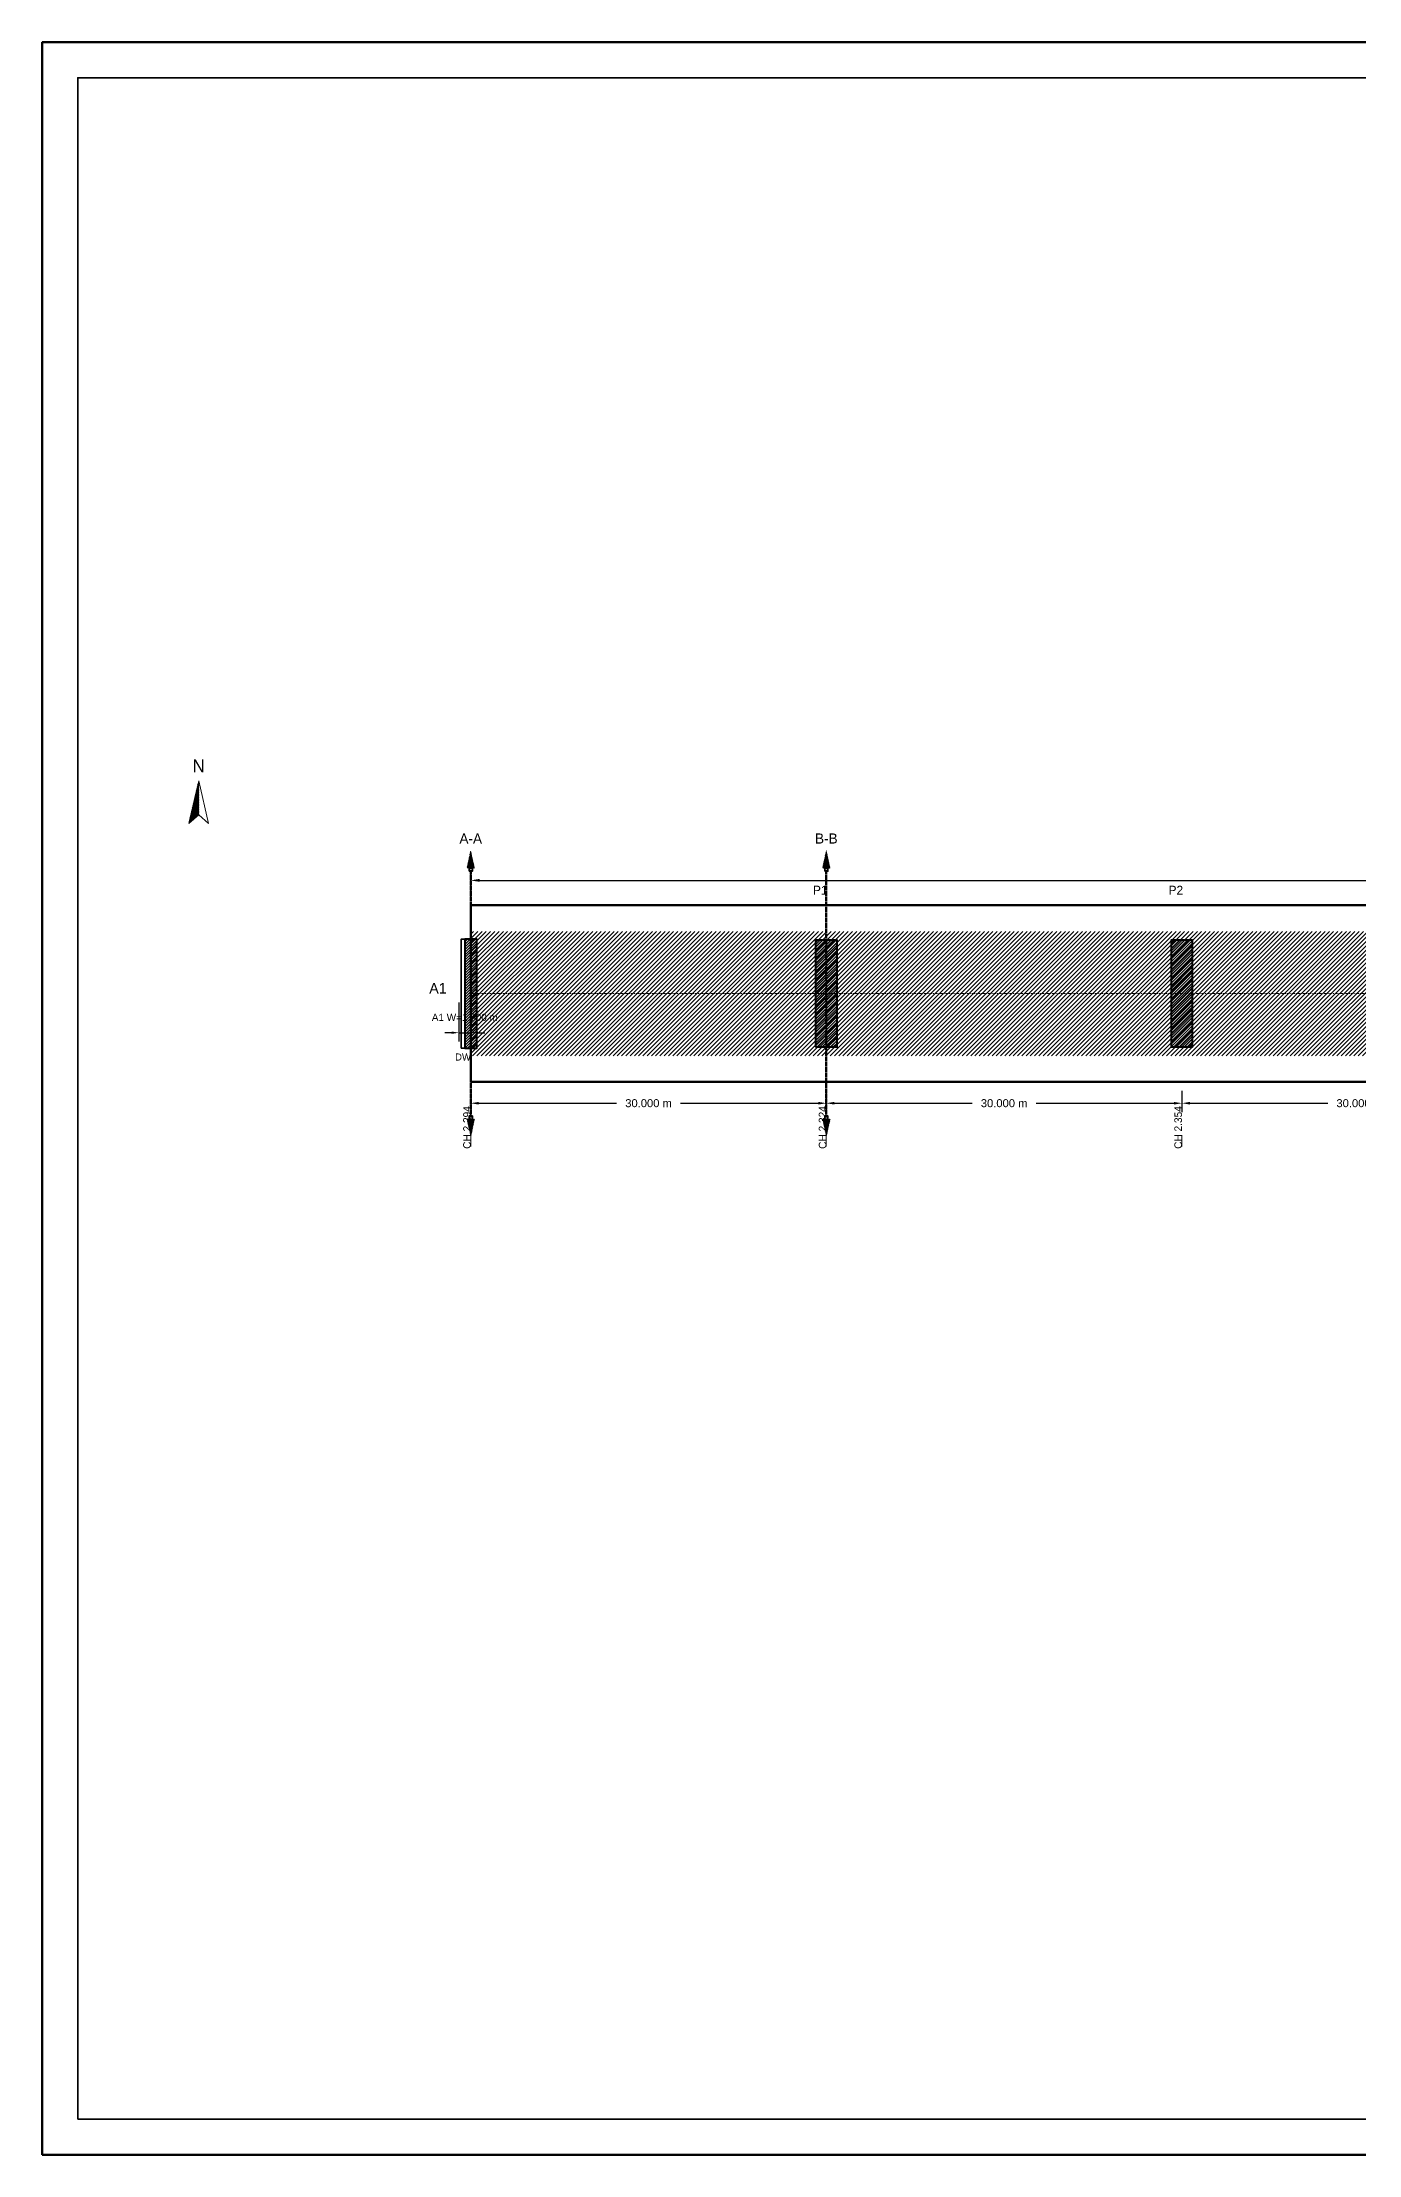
# Model space of a CAD drawing. Header units: metres. Extents: x 0 to 841, y 0 to 594.
# Drawn here: x 0 to 370, y 0 to 594 of the extents above; entities that cross this region are included whole.
import ezdxf
from ezdxf.enums import TextEntityAlignment as Align

# ---------------------------------------------------------------- set-up
doc = ezdxf.new("R2010")
doc.units = ezdxf.units.M
doc.linetypes.add('CENTER', pattern=[1.5, 0.75, -0.25, 0.25, -0.25])
doc.linetypes.add('DASHED', pattern=[0.5, 0.375, -0.125])
for name, color, linetype, lineweight in [('BORDER-INNER', 7, 'Continuous', 35), ('BORDER-OUTER', 7, 'Continuous', 70), ('CIVIL-CHAINAGE', 7, 'Continuous', 18), ('DIM-CHAINAGE', 3, 'Continuous', 18), ('DIM-LINEAR', 3, 'Continuous', 18), ('STRUC-CENTRE', 6, 'CENTER', 18), ('STRUC-HATCHING', 8, 'Continuous', 18), ('STRUC-OUTLINE', 1, 'Continuous', 50), ('STRUC-SECTION', 2, 'Continuous', 35), ('SUB-ABUT', 3, 'Continuous', 35), ('SUB-DIRT-WALL', 3, 'Continuous', 35), ('SUB-PIER', 2, 'Continuous', 35), ('SUPER-DECK', 2, 'Continuous', 50), ('SYM-NORTHARROW', 7, 'Continuous', 18), ('TEXT-GENERAL', 7, 'Continuous', 18), ('TEXT-HEADER', 7, 'Continuous', 25), ('TEXT-SPEC', 7, 'Continuous', 13)]:
    doc.layers.add(name, color=color, linetype=linetype, lineweight=lineweight)
doc.styles.add('BRIDGE_STD', font='Arial.ttf')
doc.dimstyles.new('pmb100', dxfattribs={"dimtxt": 2.5, "dimasz": 0.9375, "dimexe": 2.5, "dimexo": 2.5, "dimtad": 0, "dimtih": 1, "dimdec": 0, "dimtxsty": 'BRIDGE_STD', "dimcen": 2.5, "dimazin": 3, "dimtfac": 1, "dimtmove": 0, "dimatfit": 3})

msp = doc.modelspace()

# ---------------------------------------------------------------- hatches: boundary and pattern name
at = {"layer": 'STRUC-HATCHING'}
h = msp.add_hatch(dxfattribs=at)
h.set_pattern_fill('ANSI31', scale=0.2666667)
h.paths.add_polyline_path([(120.5, 309), (720.5, 309), (720.5, 344), (120.5, 344)])
at = {"layer": 'STRUC-SECTION'}
h = msp.add_hatch(dxfattribs=at)
h.set_pattern_fill('SOLID')
h.paths.add_polyline_path([(119.45, 361.78), (121.55, 361.78), (120.5, 366.58)])
h = msp.add_hatch(dxfattribs=at)
h.set_pattern_fill('SOLID')
h.paths.add_polyline_path([(219.45, 361.78), (221.55, 361.78), (220.5, 366.58)])
h = msp.add_hatch(dxfattribs=at)
h.set_pattern_fill('SOLID')
h.paths.add_polyline_path([(119.45, 291.22), (121.55, 291.22), (120.5, 286.42)])
h = msp.add_hatch(dxfattribs=at)
h.set_pattern_fill('SOLID')
h.paths.add_polyline_path([(219.45, 291.22), (221.55, 291.22), (220.5, 286.42)])
at = {"layer": 'SUB-ABUT'}
h = msp.add_hatch(dxfattribs=at)
h.set_pattern_fill('ANSI31', scale=0.1666667)
h.paths.add_polyline_path([(118.83, 311.17), (122.17, 311.17), (122.17, 341.83), (118.83, 341.83)])
at = {"layer": 'SUB-PIER'}
h = msp.add_hatch(dxfattribs=at)
h.set_pattern_fill('ANSI31', scale=0.1666667)
h.paths.add_polyline_path([(217.5, 311.5), (223.5, 311.5), (223.5, 341.5), (217.5, 341.5)])
h = msp.add_hatch(dxfattribs=at)
h.set_pattern_fill('ANSI31', scale=0.1666667)
h.paths.add_polyline_path([(317.5, 311.5), (323.5, 311.5), (323.5, 341.5), (317.5, 341.5)])
at = {"layer": 'SYM-NORTHARROW'}
h = msp.add_hatch(dxfattribs=at)
h.set_pattern_fill('SOLID')
h.paths.add_polyline_path([(44, 386.33), (41.2, 374.33), (44, 376.73)])

# ---------------------------------------------------------------- linework, layer by layer
at = {"layer": 'BORDER-INNER'}
msp.add_lwpolyline([(10, 10), (831, 10), (831, 584), (10, 584), (10, 10)], dxfattribs=at)
at = {"layer": 'BORDER-OUTER'}
msp.add_lwpolyline([(0, 0), (841, 0), (841, 594), (0, 594), (0, 0)], dxfattribs=at)
at = {"layer": 'CIVIL-CHAINAGE'}
for p, q in [((120.5, 286.67), (120.5, 283.48)), ((220.5, 286.67), (220.5, 283.48)), ((320.5, 286.67), (320.5, 283.48))]:
    msp.add_line(p, q, dxfattribs=at)
at = {"layer": 'STRUC-CENTRE'}
msp.add_line((120.5, 326.5), (720.5, 326.5), dxfattribs=at)
at = {"layer": 'STRUC-OUTLINE', "lineweight": 50}
msp.add_lwpolyline([(120.5, 301.67), (120.5, 351.33), (720.5, 351.33), (720.5, 301.67), (120.5, 301.67)], dxfattribs=at)
at = {"layer": 'STRUC-SECTION', "color": 1, "linetype": 'DASHED', "lineweight": 50}
for p, q in [((120.5, 361.33), (120.5, 291.67)), ((220.5, 361.33), (220.5, 291.67))]:
    msp.add_line(p, q, dxfattribs=at)
at = {"layer": 'STRUC-SECTION', "color": 1}
for points in [[(120.05, 360.88), (120.95, 360.88), (120.95, 361.78), (120.05, 361.78), (120.05, 360.88)], [(220.05, 360.88), (220.95, 360.88), (220.95, 361.78), (220.05, 361.78), (220.05, 360.88)], [(120.05, 291.22), (120.95, 291.22), (120.95, 292.12), (120.05, 292.12), (120.05, 291.22)], [(220.05, 291.22), (220.95, 291.22), (220.95, 292.12), (220.05, 292.12), (220.05, 291.22)]]:
    msp.add_lwpolyline(points, dxfattribs=at)
at = {"layer": 'SUB-ABUT', "lineweight": 40}
msp.add_lwpolyline([(118.83, 311.17), (122.17, 311.17), (122.17, 341.83), (118.83, 341.83), (118.83, 311.17)], dxfattribs=at)
at = {"layer": 'SUB-DIRT-WALL', "lineweight": 35}
msp.add_lwpolyline([(117.83, 311.17), (118.83, 311.17), (118.83, 341.83), (117.83, 341.83), (117.83, 311.17)], dxfattribs=at)
at = {"layer": 'SUB-PIER', "lineweight": 40}
for points in [[(217.5, 311.5), (223.5, 311.5), (223.5, 341.5), (217.5, 341.5), (217.5, 311.5)], [(317.5, 311.5), (323.5, 311.5), (323.5, 341.5), (317.5, 341.5), (317.5, 311.5)]]:
    msp.add_lwpolyline(points, dxfattribs=at)
at = {"layer": 'SUPER-DECK', "lineweight": 30}
msp.add_lwpolyline([(120.5, 301.67), (120.5, 351.33), (720.5, 351.33), (720.5, 301.67), (120.5, 301.67)], dxfattribs=at)
at = {"layer": 'SYM-NORTHARROW'}
msp.add_lwpolyline([(44, 386.33), (41.2, 374.33), (44, 376.73), (46.8, 374.33), (44, 386.33)], dxfattribs=at)

# ---------------------------------------------------------------- texts
at = {"layer": 'DIM-CHAINAGE'}
for s, p in [('CH 2.294', (120.5, 282.84)), ('CH 2.324', (220.5, 282.84)), ('CH 2.354', (320.5, 282.84))]:
    msp.add_text(s, height=2.125, rotation=90, dxfattribs=at).set_placement(p)
at = {"layer": 'SYM-NORTHARROW'}
msp.add_text('N', height=3.6, dxfattribs=at).set_placement((44, 388.73), align=Align.CENTER)
at = {"layer": 'TEXT-GENERAL'}
for s, height, p in [('P1', 2.5, (216.75, 354.33)), ('P2', 2.5, (316.75, 354.33)), ('A1', 3, (108.83, 326.5))]:
    msp.add_text(s, height=height, dxfattribs=at).set_placement(p)
at = {"layer": 'TEXT-HEADER', "color": 1}
for s, p in [('A-A', (120.5, 368.68)), ('B-B', (220.5, 368.68))]:
    msp.add_text(s, height=2.85, dxfattribs=at).set_placement(p, align=Align.CENTER)
at = {"layer": 'TEXT-SPEC'}
msp.add_text('DW', height=2, dxfattribs=at).set_placement((118.33, 307.67), align=Align.CENTER)

# ---------------------------------------------------------------- dimensions: what is measured, and where the dimension line sits
at = {"layer": 'DIM-LINEAR'}
for base, p1, p2, text, override in [((120.5, 358.33), (120.5, 351.33), (720.5, 351.33), 'Total L = 180.000 m', {"dimtxt": 2.5, "dimasz": 2.5, "dimgap": 1, "dimclrt": 3}), ((117.17, 315.5), (117.17, 326.5), (120.5, 326.5), 'A1 W=1.000 m', {"dimtxt": 2, "dimasz": 2, "dimgap": 0.8, "dimclrt": 3}), ((120.5, 295.67), (120.5, 301.67), (220.5, 301.67), '30.000 m', {"dimtxt": 2.25, "dimasz": 2.25, "dimgap": 0.9, "dimclrt": 3}), ((220.5, 295.67), (220.5, 301.67), (320.5, 301.67), '30.000 m', {"dimtxt": 2.25, "dimasz": 2.25, "dimgap": 0.9, "dimclrt": 3}), ((320.5, 295.67), (320.5, 301.67), (420.5, 301.67), '30.000 m', {"dimtxt": 2.25, "dimasz": 2.25, "dimgap": 0.9, "dimclrt": 3})]:
    msp.add_linear_dim(base=base, p1=p1, p2=p2, text=text, dimstyle='pmb100', override=override, dxfattribs=at).render()

doc.saveas('drawing.dxf')
